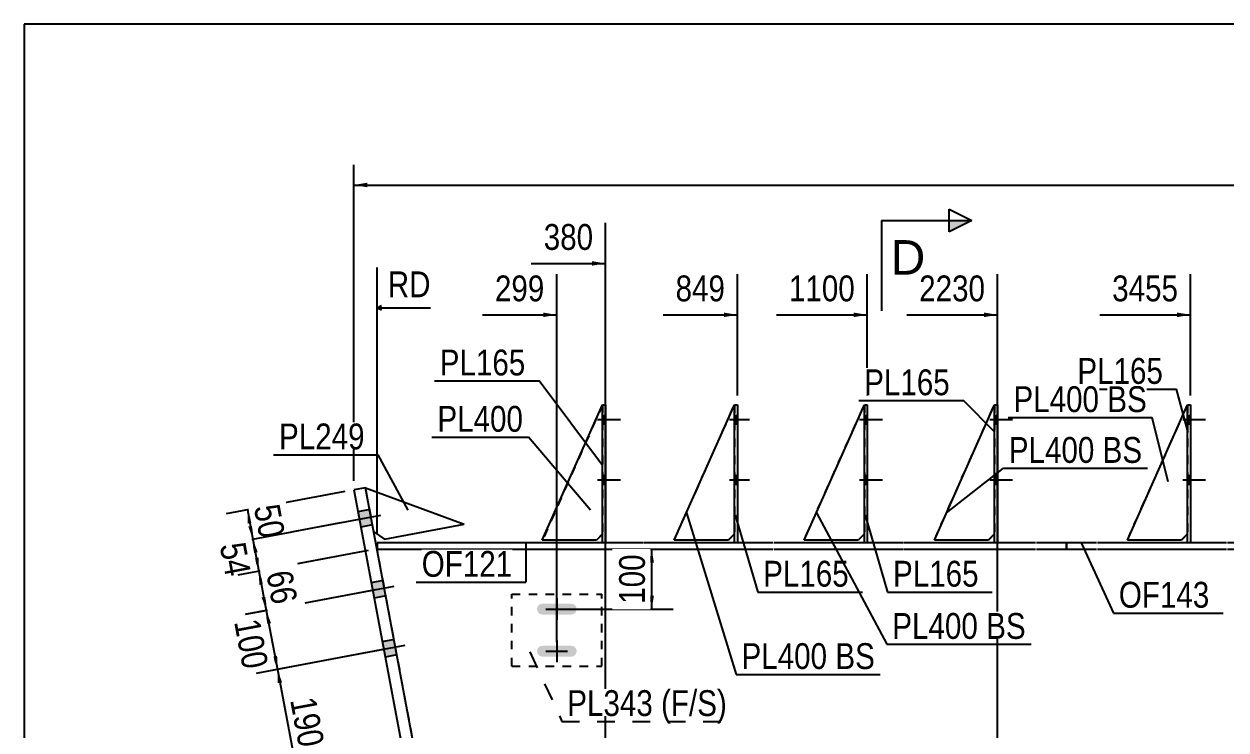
# Model space of a CAD drawing. Header units: millimetres. Extents: x -42 to 361, y -196 to 82.
# Drawn here: x -39.1 to 94.1, y 3.3 to 81.5 of the extents above; entities that cross this region are included whole.
import ezdxf

# ---------------------------------------------------------------- set-up
doc = ezdxf.new("R2010")
doc.units = ezdxf.units.MM
doc.linetypes.add('DXK_LINE_DOT1', pattern=[1.8814, 0.9407, -0.9407])
doc.linetypes.add('DXK_LINE_DOT2', pattern=[3.9198, 1.9599, -1.9599])
doc.styles.add('Arial', font='ARIAL.TTF', dxfattribs={"height": 0.2})
doc.styles.add('Arial Narrow', font='ARIALN.TTF', dxfattribs={"height": 0.2})

# ---------------------------------------------------------------- blocks, each defined once
blk = doc.blocks.new('Unknown-627019805-1200')
at = {"color": 5, "linetype": 'Continuous'}
for p, q in [((360.86, 81.52), (-39.14, 81.52)), ((-39.14, 81.52), (-39.14, -195.48))]:
    blk.add_line(p, q, dxfattribs=at)
blk = doc.blocks.new('Part-627019805-1224 - 1220')
at = {"color": 7, "linetype": 'DXK_LINE_DOT1'}
for p, q in [((32.96, 24.33), (39.63, 39.33)), ((39.63, 39.33), (39.63, 25)), ((38.96, 24.33), (32.96, 24.33)), ((39.63, 25), (38.96, 24.33))]:
    blk.add_line(p, q, dxfattribs=at)
blk = doc.blocks.new('Part-627019805-1225 - 1220')
at = {"color": 7, "linetype": 'DXK_LINE_DOT1'}
for p, q in [((61.79, 24.33), (68.46, 39.33)), ((68.46, 39.33), (68.46, 25)), ((67.79, 24.33), (61.79, 24.33)), ((68.46, 25), (67.79, 24.33))]:
    blk.add_line(p, q, dxfattribs=at)
blk = doc.blocks.new('Part-627019805-1228 - 1220')
at = {"color": 7, "linetype": 'DXK_LINE_DOT1'}
for p, q in [((25, 39.33), (18.34, 24.33)), ((25, 39.33), (25, 25)), ((24.32, 24.33), (18.34, 24.33)), ((25, 25), (24.99, 24.98))]:
    blk.add_line(p, q, dxfattribs=at)
at = {"color": 2, "linetype": 'Continuous'}
for p, q in [((24.34, 24.33), (24.32, 24.33)), ((24.99, 24.98), (24.34, 24.33))]:
    blk.add_line(p, q, dxfattribs=at)
blk = doc.blocks.new('Part-627019805-1231 - 1220')
at = {"color": 2, "linetype": 'Continuous'}
for p, q in [((47.36, 24.33), (54.03, 39.33)), ((53.36, 24.33), (47.36, 24.33)), ((54.03, 25), (53.36, 24.33))]:
    blk.add_line(p, q, dxfattribs=at)
at = {"color": 7, "linetype": 'DXK_LINE_DOT1'}
blk.add_line((54.03, 39.33), (54.03, 25), dxfattribs=at)
blk = doc.blocks.new('Part-627019805-1232 - 1220')
at = {"color": 2, "linetype": 'Continuous'}
for p, q in [((83.2, 24.33), (89.87, 39.33)), ((89.2, 24.33), (83.2, 24.33)), ((89.87, 25), (89.2, 24.33))]:
    blk.add_line(p, q, dxfattribs=at)
at = {"color": 7, "linetype": 'DXK_LINE_DOT1'}
blk.add_line((89.87, 39.33), (89.87, 25), dxfattribs=at)
blk = doc.blocks.new('Part-627019805-1240 - 1220')
at = {"color": 2, "linetype": 'Continuous'}
for p, q in [((32.96, 24.33), (39.63, 39.33)), ((38.96, 24.33), (32.96, 24.33)), ((39.63, 25), (38.96, 24.33))]:
    blk.add_line(p, q, dxfattribs=at)
blk = doc.blocks.new('Part-627019805-1243 - 1220')
at = {"color": 2, "linetype": 'Continuous'}
for p, q in [((61.79, 24.33), (68.46, 39.33)), ((67.79, 24.33), (61.79, 24.33)), ((68.46, 25), (67.79, 24.33))]:
    blk.add_line(p, q, dxfattribs=at)
blk = doc.blocks.new('Part-627019805-1244 - 1220')
at = {"color": 2, "linetype": 'Continuous'}
for p, q in [((68.46, 24), (68.46, 39.33)), ((68.46, 39.33), (68.79, 39.33)), ((68.79, 39.33), (68.79, 24))]:
    blk.add_line(p, q, dxfattribs=at)
at = {"color": 7, "linetype": 'DXK_LINE_DOT1'}
blk.add_line((68.79, 24), (68.46, 24), dxfattribs=at)
blk = doc.blocks.new('Part-627019805-1245 - 1220')
at = {"color": 2, "linetype": 'Continuous'}
for p, q in [((39.63, 24), (39.63, 39.33)), ((39.63, 39.33), (39.96, 39.33)), ((39.96, 39.33), (39.96, 24))]:
    blk.add_line(p, q, dxfattribs=at)
at = {"color": 7, "linetype": 'DXK_LINE_DOT1'}
blk.add_line((39.96, 24), (39.63, 24), dxfattribs=at)
blk = doc.blocks.new('Part-627019805-1254 - 1220')
at = {"color": 2, "linetype": 'Continuous'}
for p, q in [((18.32, 24.33), (24.99, 39.33)), ((24.32, 24.33), (18.32, 24.33)), ((24.99, 25), (24.32, 24.33))]:
    blk.add_line(p, q, dxfattribs=at)
at = {"color": 7, "linetype": 'DXK_LINE_DOT1'}
blk.add_line((24.99, 39.33), (24.99, 25), dxfattribs=at)
blk = doc.blocks.new('Part-627019805-1255 - 1220')
at = {"color": 2, "linetype": 'Continuous'}
for p, q in [((0, 24), (0, 23.33)), ((29.53, 24), (0, 24)), ((43.93, 24), (29.63, 24)), ((58.36, 24), (44.03, 24)), ((73, 24), (58.46, 24)), ((76.43, 24), (73.1, 24)), ((76.43, 23.33), (76.43, 24)), ((0, 23.33), (29.53, 23.33)), ((29.63, 23.33), (43.93, 23.33)), ((44.03, 23.33), (58.36, 23.33)), ((58.46, 23.33), (73, 23.33)), ((73.1, 23.33), (76.43, 23.33))]:
    blk.add_line(p, q, dxfattribs=at)
blk = doc.blocks.new('Part-627019805-1257 - 1220')
at = {"color": 2, "linetype": 'Continuous'}
for p, q in [((76.43, 24), (76.43, 23.33)), ((79.77, 24), (76.43, 24)), ((94.2, 24), (79.87, 24)), ((108.6, 24), (94.3, 24)), ((135.08, 24), (108.7, 24)), ((157.85, 24), (135.18, 24)), ((174.62, 24), (157.95, 24)), ((178.05, 24), (174.72, 24)), ((178.05, 23.33), (178.05, 24)), ((76.43, 23.33), (79.77, 23.33)), ((79.87, 23.33), (94.2, 23.33)), ((94.3, 23.33), (108.6, 23.33)), ((108.7, 23.33), (135.08, 23.33)), ((135.18, 23.33), (157.85, 23.33)), ((157.95, 23.33), (174.62, 23.33)), ((174.72, 23.33), (178.05, 23.33))]:
    blk.add_line(p, q, dxfattribs=at)
blk = doc.blocks.new('Part-627019805-1272 - 1220')
at = {"color": 7, "linetype": 'DXK_LINE_DOT1'}
for p, q in [((14.93, 10.33), (14.93, 18.33)), ((14.93, 18.33), (24.93, 18.33)), ((24.93, 10.33), (24.93, 18.33)), ((14.93, 10.33), (24.93, 10.33))]:
    blk.add_line(p, q, dxfattribs=at)
blk = doc.blocks.new('Part-627019805-1273 - 1220')
at = {"color": 2, "linetype": 'Continuous'}
for p, q in [((24.99, 24), (24.99, 39.33)), ((24.99, 39.33), (25.32, 39.33)), ((25.32, 39.33), (25.32, 24))]:
    blk.add_line(p, q, dxfattribs=at)
at = {"color": 7, "linetype": 'DXK_LINE_DOT1'}
blk.add_line((25.32, 24), (24.99, 24), dxfattribs=at)
blk = doc.blocks.new('Part-627019805-1274 - 1220')
at = {"color": 2, "linetype": 'Continuous'}
for p, q in [((54.03, 24), (54.03, 39.33)), ((54.03, 39.33), (54.36, 39.33)), ((54.36, 39.33), (54.36, 24))]:
    blk.add_line(p, q, dxfattribs=at)
at = {"color": 7, "linetype": 'DXK_LINE_DOT1'}
blk.add_line((54.36, 24), (54.03, 24), dxfattribs=at)
blk = doc.blocks.new('Part-627019805-1275 - 1220')
at = {"color": 2, "linetype": 'Continuous'}
for p, q in [((89.87, 24), (89.87, 39.33)), ((89.87, 39.33), (90.2, 39.33)), ((90.2, 39.33), (90.2, 24))]:
    blk.add_line(p, q, dxfattribs=at)
at = {"color": 7, "linetype": 'DXK_LINE_DOT1'}
blk.add_line((90.2, 24), (89.87, 24), dxfattribs=at)
blk = doc.blocks.new('Part-627019805-1285 - 1220')
at = {"color": 2, "linetype": 'Continuous'}
for p, q in [((-1.28, 30.13), (9.66, 26.08)), ((0.81, 24.42), (9.66, 26.08)), ((-0.35, 25.22), (0.81, 24.42))]:
    blk.add_line(p, q, dxfattribs=at)
at = {"color": 7, "linetype": 'DXK_LINE_DOT1'}
blk.add_line((-0.35, 25.22), (-1.28, 30.13), dxfattribs=at)
blk = doc.blocks.new('Part-627019805-1284 - 1220')
at = {"color": 2, "linetype": 'Continuous'}
for p, q in [((-1.28, 30.13), (-2.59, 29.89)), ((-2.59, 29.89), (8.73, -30.39)), ((10.04, -30.15), (-1.28, 30.13)), ((8.73, -30.39), (10.04, -30.15))]:
    blk.add_line(p, q, dxfattribs=at)
blk = doc.blocks.new('Part-627019805-1290 - 1220')
at = {"color": 7, "linetype": 'DXK_LINE_DOT1'}
for p, q in [((83.2, 24.33), (89.87, 39.33)), ((89.2, 24.33), (83.2, 24.33)), ((89.87, 25), (89.2, 24.33))]:
    blk.add_line(p, q, dxfattribs=at)
blk = doc.blocks.new('Part-627019805-1291 - 1220')
at = {"color": 7, "linetype": 'DXK_LINE_DOT1'}
for p, q in [((47.36, 24.33), (54.03, 39.33)), ((53.36, 24.33), (47.36, 24.33)), ((54.03, 25), (53.36, 24.33))]:
    blk.add_line(p, q, dxfattribs=at)
blk = doc.blocks.new('Part-627019805-1292 - 1220')
at = {"color": 7, "linetype": 'DXK_LINE_DOT1'}
for p, q in [((8.76, -23.33), (0, 23.33)), ((0, 23.33), (29.53, 23.33)), ((29.63, 23.33), (43.93, 23.33)), ((44.03, 23.33), (58.36, 23.33)), ((58.46, 23.33), (73, 23.33)), ((73.1, 23.33), (79.77, 23.33)), ((79.87, 23.33), (94.2, 23.33))]:
    blk.add_line(p, q, dxfattribs=at)
blk = doc.blocks.new('Bolt-627019805-1293 - 1220')
at = {"linetype": 'Continuous'}
for points in [[(22.09, 16.44), (22.13, 16.67), (22.09, 16.9), (21.96, 17.09), (21.76, 17.22), (21.53, 17.27), (18.33, 17.27), (18.1, 17.22), (17.91, 17.09), (17.78, 16.9), (17.73, 16.67), (17.78, 16.44), (17.91, 16.24), (18.1, 16.11), (18.33, 16.07), (21.53, 16.07), (21.76, 16.11), (21.96, 16.24)], [(22.09, 11.77), (22.13, 12), (22.09, 12.23), (21.96, 12.43), (21.76, 12.56), (21.53, 12.6), (18.33, 12.6), (18.1, 12.56), (17.91, 12.43), (17.78, 12.23), (17.73, 12), (17.78, 11.77), (17.91, 11.58), (18.1, 11.45), (18.33, 11.4), (21.53, 11.4), (21.76, 11.45), (21.96, 11.58)]]:
    blk.add_hatch(color=3, dxfattribs=at).paths.add_polyline_path(points)
at = {"color": 3, "linetype": 'Continuous'}
for p, q in [((19.93, 17.87), (19.93, 15.47)), ((18.73, 16.67), (21.13, 16.67)), ((18.73, 12), (21.13, 12)), ((19.93, 13.2), (19.93, 10.8))]:
    blk.add_line(p, q, dxfattribs=at)
blk = doc.blocks.new('Bolt-627019805-1299 - 1220')
at = {"linetype": 'Continuous'}
for points in [[(25.32, 37.2), (25.32, 38.13), (24.99, 38.13), (24.99, 37.2)], [(25.32, 37.2), (25.32, 38.13), (24.99, 38.13), (24.99, 37.2)], [(25.32, 37.2), (25.32, 38.13), (24.99, 38.13), (24.99, 37.2)], [(25.32, 30.53), (25.32, 31.47), (24.99, 31.47), (24.99, 30.53)], [(25.32, 30.53), (25.32, 31.47), (24.99, 31.47), (24.99, 30.53)], [(25.32, 30.53), (25.32, 31.47), (24.99, 31.47), (24.99, 30.53)]]:
    blk.add_hatch(color=3, dxfattribs=at).paths.add_polyline_path(points)
at = {"color": 3, "linetype": 'Continuous'}
for p, q in [((24.45, 37.67), (26.99, 37.67)), ((24.45, 37.67), (26.99, 37.67)), ((24.45, 37.67), (26.99, 37.67)), ((24.99, 38.13), (25.32, 38.13)), ((24.99, 38.13), (25.32, 38.13)), ((24.99, 38.13), (25.32, 38.13)), ((24.99, 37.2), (25.32, 37.2)), ((24.99, 37.2), (25.32, 37.2)), ((24.99, 37.2), (25.32, 37.2)), ((24.45, 31), (26.99, 31)), ((24.45, 31), (26.99, 31)), ((24.45, 31), (26.99, 31)), ((24.99, 31.47), (25.32, 31.47)), ((24.99, 31.47), (25.32, 31.47)), ((24.99, 31.47), (25.32, 31.47)), ((24.99, 30.53), (25.32, 30.53)), ((24.99, 30.53), (25.32, 30.53)), ((24.99, 30.53), (25.32, 30.53))]:
    blk.add_line(p, q, dxfattribs=at)
blk = doc.blocks.new('Bolt-627019805-1300 - 1220')
at = {"linetype": 'Continuous'}
for points in [[(54.36, 37.2), (54.36, 38.13), (54.03, 38.13), (54.03, 37.2)], [(54.36, 37.2), (54.36, 38.13), (54.03, 38.13), (54.03, 37.2)], [(54.36, 37.2), (54.36, 38.13), (54.03, 38.13), (54.03, 37.2)], [(54.36, 30.53), (54.36, 31.47), (54.03, 31.47), (54.03, 30.53)], [(54.36, 30.53), (54.36, 31.47), (54.03, 31.47), (54.03, 30.53)], [(54.36, 30.53), (54.36, 31.47), (54.03, 31.47), (54.03, 30.53)]]:
    blk.add_hatch(color=3, dxfattribs=at).paths.add_polyline_path(points)
at = {"color": 3, "linetype": 'Continuous'}
for p, q in [((53.49, 37.67), (56.03, 37.67)), ((53.49, 37.67), (56.03, 37.67)), ((53.49, 37.67), (56.03, 37.67)), ((54.03, 38.13), (54.36, 38.13)), ((54.03, 38.13), (54.36, 38.13)), ((54.03, 38.13), (54.36, 38.13)), ((54.03, 37.2), (54.36, 37.2)), ((54.03, 37.2), (54.36, 37.2)), ((54.03, 37.2), (54.36, 37.2)), ((53.49, 31), (56.03, 31)), ((53.49, 31), (56.03, 31)), ((53.49, 31), (56.03, 31)), ((54.03, 31.47), (54.36, 31.47)), ((54.03, 31.47), (54.36, 31.47)), ((54.03, 31.47), (54.36, 31.47)), ((54.03, 30.53), (54.36, 30.53)), ((54.03, 30.53), (54.36, 30.53)), ((54.03, 30.53), (54.36, 30.53))]:
    blk.add_line(p, q, dxfattribs=at)
blk = doc.blocks.new('Bolt-627019805-1301 - 1220')
at = {"linetype": 'Continuous'}
for points in [[(90.2, 37.2), (90.2, 38.13), (89.87, 38.13), (89.87, 37.2)], [(90.2, 37.2), (90.2, 38.13), (89.87, 38.13), (89.87, 37.2)], [(90.2, 37.2), (90.2, 38.13), (89.87, 38.13), (89.87, 37.2)], [(90.2, 30.53), (90.2, 31.47), (89.87, 31.47), (89.87, 30.53)], [(90.2, 30.53), (90.2, 31.47), (89.87, 31.47), (89.87, 30.53)], [(90.2, 30.53), (90.2, 31.47), (89.87, 31.47), (89.87, 30.53)]]:
    blk.add_hatch(color=3, dxfattribs=at).paths.add_polyline_path(points)
at = {"color": 3, "linetype": 'Continuous'}
for p, q in [((89.33, 37.67), (91.87, 37.67)), ((89.33, 37.67), (91.87, 37.67)), ((89.33, 37.67), (91.87, 37.67)), ((89.87, 38.13), (90.2, 38.13)), ((89.87, 38.13), (90.2, 38.13)), ((89.87, 38.13), (90.2, 38.13)), ((89.87, 37.2), (90.2, 37.2)), ((89.87, 37.2), (90.2, 37.2)), ((89.87, 37.2), (90.2, 37.2)), ((89.33, 31), (91.87, 31)), ((89.33, 31), (91.87, 31)), ((89.33, 31), (91.87, 31)), ((89.87, 31.47), (90.2, 31.47)), ((89.87, 31.47), (90.2, 31.47)), ((89.87, 31.47), (90.2, 31.47)), ((89.87, 30.53), (90.2, 30.53)), ((89.87, 30.53), (90.2, 30.53)), ((89.87, 30.53), (90.2, 30.53))]:
    blk.add_line(p, q, dxfattribs=at)
blk = doc.blocks.new('Bolt-627019805-1309 - 1220')
at = {"linetype": 'Continuous'}
for points in [[(-2.13, 27.46), (-1.81, 25.76), (-0.5, 26), (-0.82, 27.71)], [(-2.13, 27.46), (-1.81, 25.76), (-0.5, 26), (-0.82, 27.71)], [(-0.66, 19.6), (-0.34, 17.9), (0.98, 18.14), (0.66, 19.84)], [(-0.66, 19.6), (-0.34, 17.9), (0.98, 18.14), (0.66, 19.84)], [(0.58, 13.05), (0.9, 11.34), (2.21, 11.59), (1.89, 13.29)], [(0.58, 13.05), (0.9, 11.34), (2.21, 11.59), (1.89, 13.29)], [(2.91, 0.6), (3.23, -1.11), (4.54, -0.86), (4.22, 0.84)], [(2.91, 0.6), (3.23, -1.11), (4.54, -0.86), (4.22, 0.84)], [(5.25, -11.85), (5.57, -13.56), (6.88, -13.31), (6.56, -11.61)], [(5.25, -11.85), (5.57, -13.56), (6.88, -13.31), (6.56, -11.61)], [(6.48, -18.4), (6.8, -20.11), (8.11, -19.86), (7.79, -18.16)], [(6.48, -18.4), (6.8, -20.11), (8.11, -19.86), (7.79, -18.16)], [(7.96, -26.27), (8.28, -27.97), (9.59, -27.72), (9.27, -26.02)], [(7.96, -26.27), (8.28, -27.97), (9.59, -27.72), (9.27, -26.02)]]:
    blk.add_hatch(color=3, dxfattribs=at).paths.add_polyline_path(points)
at = {"color": 3, "linetype": 'Continuous'}
for p, q in [((0.38, 27.05), (-6.56, 25.75)), ((0.38, 27.05), (-6.56, 25.75)), ((-0.82, 27.71), (-2.13, 27.46)), ((-0.82, 27.71), (-2.13, 27.46)), ((-0.5, 26), (-1.81, 25.76)), ((-0.5, 26), (-1.81, 25.76)), ((1.86, 19.19), (-5.08, 17.89)), ((1.86, 19.19), (-5.08, 17.89)), ((0.66, 19.84), (-0.66, 19.6)), ((0.66, 19.84), (-0.66, 19.6)), ((0.98, 18.14), (-0.34, 17.9)), ((0.98, 18.14), (-0.34, 17.9)), ((3.09, 12.64), (-3.85, 11.33)), ((3.09, 12.64), (-3.85, 11.33)), ((1.89, 13.29), (0.58, 13.05)), ((1.89, 13.29), (0.58, 13.05)), ((2.21, 11.59), (0.9, 11.34)), ((2.21, 11.59), (0.9, 11.34)), ((5.43, 0.19), (-1.51, -1.12)), ((5.43, 0.19), (-1.51, -1.12)), ((4.22, 0.84), (2.91, 0.6)), ((4.22, 0.84), (2.91, 0.6)), ((4.54, -0.86), (3.23, -1.11)), ((4.54, -0.86), (3.23, -1.11)), ((6.56, -11.61), (5.25, -11.85)), ((6.56, -11.61), (5.25, -11.85)), ((7.76, -12.26), (0.82, -13.56)), ((7.76, -12.26), (0.82, -13.56)), ((6.88, -13.31), (5.57, -13.56)), ((6.88, -13.31), (5.57, -13.56)), ((7.79, -18.16), (6.48, -18.4)), ((7.79, -18.16), (6.48, -18.4)), ((8.99, -18.81), (2.06, -20.12)), ((8.99, -18.81), (2.06, -20.12)), ((8.11, -19.86), (6.8, -20.11)), ((8.11, -19.86), (6.8, -20.11)), ((9.27, -26.02), (7.96, -26.27)), ((9.27, -26.02), (7.96, -26.27)), ((10.47, -26.68), (3.53, -27.98)), ((10.47, -26.68), (3.53, -27.98)), ((9.59, -27.72), (8.28, -27.97)), ((9.59, -27.72), (8.28, -27.97))]:
    blk.add_line(p, q, dxfattribs=at)
blk = doc.blocks.new('Bolt-627019805-1316 - 1220')
at = {"linetype": 'Continuous'}
for points in [[(39.96, 37.2), (39.96, 38.13), (39.63, 38.13), (39.63, 37.2)], [(39.96, 37.2), (39.96, 38.13), (39.63, 38.13), (39.63, 37.2)], [(39.96, 37.2), (39.96, 38.13), (39.63, 38.13), (39.63, 37.2)], [(39.96, 30.53), (39.96, 31.47), (39.63, 31.47), (39.63, 30.53)], [(39.96, 30.53), (39.96, 31.47), (39.63, 31.47), (39.63, 30.53)], [(39.96, 30.53), (39.96, 31.47), (39.63, 31.47), (39.63, 30.53)]]:
    blk.add_hatch(color=3, dxfattribs=at).paths.add_polyline_path(points)
at = {"color": 3, "linetype": 'Continuous'}
for p, q in [((39.09, 37.67), (41.29, 37.67)), ((39.09, 37.67), (41.29, 37.67)), ((39.09, 37.67), (41.29, 37.67)), ((39.63, 38.13), (39.96, 38.13)), ((39.63, 38.13), (39.96, 38.13)), ((39.63, 38.13), (39.96, 38.13)), ((39.63, 37.2), (39.96, 37.2)), ((39.63, 37.2), (39.96, 37.2)), ((39.63, 37.2), (39.96, 37.2)), ((39.09, 31), (41.29, 31)), ((39.09, 31), (41.29, 31)), ((39.09, 31), (41.29, 31)), ((39.63, 31.47), (39.96, 31.47)), ((39.63, 31.47), (39.96, 31.47)), ((39.63, 31.47), (39.96, 31.47)), ((39.63, 30.53), (39.96, 30.53)), ((39.63, 30.53), (39.96, 30.53)), ((39.63, 30.53), (39.96, 30.53))]:
    blk.add_line(p, q, dxfattribs=at)
blk = doc.blocks.new('Bolt-627019805-1317 - 1220')
at = {"linetype": 'Continuous'}
for points in [[(68.79, 37.2), (68.79, 38.13), (68.46, 38.13), (68.46, 37.2)], [(68.79, 37.2), (68.79, 38.13), (68.46, 38.13), (68.46, 37.2)], [(68.79, 37.2), (68.79, 38.13), (68.46, 38.13), (68.46, 37.2)], [(68.79, 30.53), (68.79, 31.47), (68.46, 31.47), (68.46, 30.53)], [(68.79, 30.53), (68.79, 31.47), (68.46, 31.47), (68.46, 30.53)], [(68.79, 30.53), (68.79, 31.47), (68.46, 31.47), (68.46, 30.53)]]:
    blk.add_hatch(color=3, dxfattribs=at).paths.add_polyline_path(points)
at = {"color": 3, "linetype": 'Continuous'}
for p, q in [((67.93, 37.67), (70.46, 37.67)), ((67.93, 37.67), (70.46, 37.67)), ((67.93, 37.67), (70.46, 37.67)), ((68.46, 38.13), (68.79, 38.13)), ((68.46, 38.13), (68.79, 38.13)), ((68.46, 38.13), (68.79, 38.13)), ((68.46, 37.2), (68.79, 37.2)), ((68.46, 37.2), (68.79, 37.2)), ((68.46, 37.2), (68.79, 37.2)), ((67.93, 31), (70.46, 31)), ((67.93, 31), (70.46, 31)), ((67.93, 31), (70.46, 31)), ((68.46, 31.47), (68.79, 31.47)), ((68.46, 31.47), (68.79, 31.47)), ((68.46, 31.47), (68.79, 31.47)), ((68.46, 30.53), (68.79, 30.53)), ((68.46, 30.53), (68.79, 30.53)), ((68.46, 30.53), (68.79, 30.53))]:
    blk.add_line(p, q, dxfattribs=at)
blk = doc.blocks.new('StraightDimension-627019805-1867 - 1220')
at = {"linetype": 'Continuous'}
for points in [[(-12.25, 15.01), (-12.28, 16.53), (-11.76, 15.1)], [(-11.08, 11.5), (-11.05, 9.98), (-11.57, 11.41)]]:
    blk.add_hatch(color=7, dxfattribs=at).paths.add_polyline_path(points)
at = {"color": 7, "linetype": 'Continuous'}
for p, q in [((-0.17, 18.8), (-14.49, 16.11)), ((-12.28, 16.53), (-11.05, 9.98)), ((1.06, 12.26), (-13.26, 9.57))]:
    blk.add_line(p, q, dxfattribs=at)
at = {"color": 0}
blk.add_wipeout([(-15.32, 9.17), (-11.2, 9.94), (-12.43, 16.51), (-16.56, 15.74)], dxfattribs=at)
at = {"color": 3, "style": 'Arial Narrow'}
blk.add_text('100', height=2.863, rotation=-79.3661, dxfattribs=at).set_placement((-15.86, 15.26))
blk = doc.blocks.new('StraightDimension-627019805-7920 - 1220')
at = {"linetype": 'Continuous'}
blk.add_hatch(color=7, dxfattribs=at).paths.add_polyline_path([(67.3, 49.54), (68.8, 49.29), (67.3, 49.04)])
at = {"color": 7, "linetype": 'Continuous'}
for p, q in [((68.8, -14.33), (68.8, 53.79)), ((58.74, 49.29), (68.8, 49.29))]:
    blk.add_line(p, q, dxfattribs=at)
at = {"color": 0}
blk.add_wipeout([(68.02, 50.19), (68.02, 54.39), (59.51, 54.39), (59.51, 50.19)], dxfattribs=at)
at = {"color": 3, "style": 'Arial Narrow'}
blk.add_text('2230', height=2.863, dxfattribs=at).set_placement((60.11, 50.79))
blk = doc.blocks.new('StraightDimension-627019805-7922 - 1220')
at = {"linetype": 'Continuous'}
blk.add_hatch(color=7, dxfattribs=at).paths.add_polyline_path([(38.46, 49.54), (39.96, 49.29), (38.46, 49.04)])
at = {"color": 7, "linetype": 'Continuous'}
for p, q in [((39.96, 40.33), (39.96, 53.79)), ((31.72, 49.29), (39.96, 49.29))]:
    blk.add_line(p, q, dxfattribs=at)
at = {"color": 0}
blk.add_wipeout([(39.18, 50.19), (39.18, 54.39), (32.5, 54.39), (32.5, 50.19)], dxfattribs=at)
at = {"color": 3, "style": 'Arial Narrow'}
blk.add_text('849', height=2.863, dxfattribs=at).set_placement((33.1, 50.79))
blk = doc.blocks.new('StraightDimension-627019805-1375 - 1220')
at = {"linetype": 'Continuous'}
blk.add_hatch(color=7, dxfattribs=at).paths.add_polyline_path([(-1.09, 63.43), (-2.59, 63.68), (-1.09, 63.93)])
at = {"color": 7, "linetype": 'Continuous'}
for p, q in [((-2.59, 30.89), (-2.59, 65.93)), ((-2.59, 63.68), (332.26, 63.68))]:
    blk.add_line(p, q, dxfattribs=at)
blk = doc.blocks.new('StraightDimension-627019805-1627 - 1220')
at = {"linetype": 'Continuous'}
for points in [[(30.2, 21.83), (30.45, 23.33), (30.7, 21.83)], [(30.7, 18.17), (30.45, 16.67), (30.2, 18.17)]]:
    blk.add_hatch(color=7, dxfattribs=at).paths.add_polyline_path(points)
at = {"color": 7, "linetype": 'Continuous'}
for p, q in [((20.93, 23.33), (32.85, 23.33)), ((30.45, 16.67), (30.45, 23.33)), ((20.93, 16.67), (32.85, 16.67))]:
    blk.add_line(p, q, dxfattribs=at)
at = {"color": 0}
blk.add_wipeout([(30.3, 23.34), (26.1, 23.34), (26.1, 16.66), (30.3, 16.66)], dxfattribs=at)
at = {"color": 3, "style": 'Arial Narrow'}
blk.add_text('100', height=2.863, rotation=90.0002, dxfattribs=at).set_placement((29.7, 17.26))
blk = doc.blocks.new('StraightDimension-627019805-1765 - 1220')
at = {"linetype": 'Continuous'}
for points in [[(-14.34, 26.15), (-14.37, 27.67), (-13.85, 26.24)], [(-13.79, 25.92), (-13.76, 24.4), (-14.28, 25.82)]]:
    blk.add_hatch(color=7, dxfattribs=at).paths.add_polyline_path(points)
at = {"color": 7, "linetype": 'Continuous'}
for p, q in [((-3.57, 29.7), (-16.73, 27.23)), ((-14.37, 27.67), (-13.76, 24.4)), ((-4.07, 26.22), (-16.12, 23.95))]:
    blk.add_line(p, q, dxfattribs=at)
at = {"color": 0}
blk.add_wipeout([(-13.47, 23.68), (-9.34, 24.45), (-10.24, 29.22), (-14.37, 28.45)], dxfattribs=at)
at = {"color": 3, "style": 'Arial Narrow'}
blk.add_text('50', height=2.863, rotation=-79.3661, dxfattribs=at).set_placement((-13.67, 27.97))
blk = doc.blocks.new('StraightDimension-627019805-1775 - 1220')
at = {"linetype": 'Continuous'}
for points in [[(-13.73, 22.88), (-13.76, 24.4), (-13.23, 22.97)], [(-13.13, 22.39), (-13.1, 20.87), (-13.62, 22.3)]]:
    blk.add_hatch(color=7, dxfattribs=at).paths.add_polyline_path(points)
at = {"color": 7, "linetype": 'Continuous'}
for p, q in [((-4.07, 26.22), (-15.97, 23.98)), ((-13.76, 24.4), (-13.1, 20.87)), ((-0.98, 23.15), (-15.31, 20.46))]:
    blk.add_line(p, q, dxfattribs=at)
at = {"color": 0}
blk.add_wipeout([(-17.25, 19.45), (-13.13, 20.22), (-14.02, 24.99), (-18.15, 24.22)], dxfattribs=at)
at = {"color": 3, "style": 'Arial Narrow'}
blk.add_text('54', height=2.863, rotation=-79.3661, dxfattribs=at).set_placement((-17.45, 23.74))
blk = doc.blocks.new('StraightDimension-627019805-1850 - 1220')
at = {"linetype": 'Continuous'}
for points in [[(-11.02, 8.46), (-11.05, 9.98), (-10.53, 8.55)], [(-8.74, -0.94), (-8.71, -2.46), (-9.24, -1.03)]]:
    blk.add_hatch(color=7, dxfattribs=at).paths.add_polyline_path(points)
at = {"color": 7, "linetype": 'Continuous'}
for p, q in [((1.06, 12.26), (-13.41, 9.54)), ((-11.05, 9.98), (-8.71, -2.46)), ((3.4, -0.18), (-11.07, -2.9))]:
    blk.add_line(p, q, dxfattribs=at)
at = {"color": 0}
blk.add_wipeout([(-9.12, 0.5), (-4.99, 1.28), (-6.22, 7.85), (-10.35, 7.07)], dxfattribs=at)
at = {"color": 3, "style": 'Arial Narrow'}
blk.add_text('190', height=2.863, rotation=-79.3661, dxfattribs=at).set_placement((-9.65, 6.59))
blk = doc.blocks.new('StraightDimension-627019805-1877 - 1220')
at = {"linetype": 'Continuous'}
for points in [[(-13.06, 19.35), (-13.1, 20.87), (-12.57, 19.45)], [(-12.31, 18.05), (-12.28, 16.53), (-12.8, 17.96)]]:
    blk.add_hatch(color=7, dxfattribs=at).paths.add_polyline_path(points)
at = {"color": 7, "linetype": 'Continuous'}
for p, q in [((-0.98, 23.15), (-15.45, 20.43)), ((-13.1, 20.87), (-12.28, 16.53)), ((-0.17, 18.8), (-14.64, 16.08))]:
    blk.add_line(p, q, dxfattribs=at)
at = {"color": 0}
blk.add_wipeout([(-12.09, 16.34), (-7.96, 17.12), (-8.86, 21.89), (-12.99, 21.11)], dxfattribs=at)
at = {"color": 3, "style": 'Arial Narrow'}
blk.add_text('66', height=2.863, rotation=-79.3661, dxfattribs=at).set_placement((-12.29, 20.64))
blk = doc.blocks.new('StraightDimension-627019805-7919 - 1220')
at = {"linetype": 'Continuous'}
blk.add_hatch(color=7, dxfattribs=at).paths.add_polyline_path([(88.7, 49.54), (90.2, 49.29), (88.7, 49.04)])
at = {"color": 7, "linetype": 'Continuous'}
for p, q in [((90.2, 40.33), (90.2, 53.79)), ((80.14, 49.29), (90.2, 49.29))]:
    blk.add_line(p, q, dxfattribs=at)
at = {"color": 0}
blk.add_wipeout([(89.42, 50.19), (89.42, 54.39), (80.91, 54.39), (80.91, 50.19)], dxfattribs=at)
at = {"color": 3, "style": 'Arial Narrow'}
blk.add_text('3455', height=2.863, dxfattribs=at).set_placement((81.51, 50.79))
blk = doc.blocks.new('StraightDimension-627019805-7921 - 1220')
at = {"linetype": 'Continuous'}
blk.add_hatch(color=7, dxfattribs=at).paths.add_polyline_path([(52.86, 49.54), (54.36, 49.29), (52.86, 49.04)])
at = {"color": 7, "linetype": 'Continuous'}
for p, q in [((54.36, 40.33), (54.36, 53.79)), ((44.3, 49.29), (54.36, 49.29))]:
    blk.add_line(p, q, dxfattribs=at)
at = {"color": 0}
blk.add_wipeout([(53.58, 50.19), (53.58, 54.39), (45.07, 54.39), (45.07, 50.19)], dxfattribs=at)
at = {"color": 3, "style": 'Arial Narrow'}
blk.add_text('1100', height=2.863, dxfattribs=at).set_placement((45.67, 50.79))
blk = doc.blocks.new('StraightDimension-627019805-7923 - 1220')
at = {"linetype": 'Continuous'}
blk.add_hatch(color=7, dxfattribs=at).paths.add_polyline_path([(23.84, 55.24), (25.34, 54.99), (23.84, 54.74)])
at = {"color": 7, "linetype": 'Continuous'}
for p, q in [((25.34, -14.33), (25.34, 59.49)), ((17.1, 54.99), (25.34, 54.99))]:
    blk.add_line(p, q, dxfattribs=at)
at = {"color": 0}
blk.add_wipeout([(24.56, 55.89), (24.56, 60.09), (17.88, 60.09), (17.88, 55.89)], dxfattribs=at)
at = {"color": 3, "style": 'Arial Narrow'}
blk.add_text('380', height=2.863, dxfattribs=at).set_placement((18.48, 56.49))
blk = doc.blocks.new('StraightDimension-627019805-7924 - 1220')
at = {"linetype": 'Continuous'}
blk.add_hatch(color=7, dxfattribs=at).paths.add_polyline_path([(18.43, 49.54), (19.93, 49.29), (18.43, 49.04)])
at = {"color": 7, "linetype": 'Continuous'}
for p, q in [((19.93, 13), (19.93, 53.79)), ((11.7, 49.29), (19.93, 49.29))]:
    blk.add_line(p, q, dxfattribs=at)
at = {"color": 0, "linetype": 'Continuous'}
blk.add_wipeout([(6.53, 50.64), (6.53, 54.84), (0.59, 54.84), (0.59, 50.64)], dxfattribs=at)
at = {"color": 7, "linetype": 'Continuous'}
for p, q in [((0, 25), (0, 54.54)), ((0.5, 50.29), (0, 50.04)), ((0.5, 49.79), (0, 50.04)), ((5.93, 50.04), (0, 50.04))]:
    blk.add_line(p, q, dxfattribs=at)
at = {"color": 3, "linetype": 'Continuous', "style": 'Arial Narrow'}
blk.add_text('RD', height=2.863, dxfattribs=at).set_placement((1.19, 51.24))
at = {"color": 0}
blk.add_wipeout([(19.16, 50.19), (19.16, 54.39), (12.47, 54.39), (12.47, 50.19)], dxfattribs=at)
at = {"color": 3, "style": 'Arial Narrow'}
blk.add_text('299', height=2.863, dxfattribs=at).set_placement((13.07, 50.79))
blk = doc.blocks.new('Mark-627019805-3008 - 1220')
at = {"color": 0}
blk.add_wipeout([(52.32, 19.16), (52.32, 22.16), (42.81, 22.16), (42.81, 19.16)], dxfattribs=at)
blk.add_wipeout([(52.32, 19.16), (52.32, 22.16), (42.81, 22.16), (42.81, 19.16)], dxfattribs=at)
at = {"color": 7, "linetype": 'Continuous'}
for p, q in [((39.71, 27.09), (42.21, 18.56)), ((42.21, 18.56), (53.82, 18.56))]:
    blk.add_line(p, q, dxfattribs=at)
at = {"color": 3, "style": 'Arial Narrow'}
blk.add_text('PL165', height=2.863, dxfattribs=at).set_placement((42.81, 19.16))
blk = doc.blocks.new('Mark-627019805-3035 - 1220')
at = {"color": 7, "linetype": 'Continuous'}
blk.add_line((89.95, 36.25), (88.65, 41.04), dxfattribs=at)
at = {"color": 0}
blk.add_wipeout([(87.15, 41.64), (87.15, 44.64), (77.65, 44.64), (77.65, 41.64)], dxfattribs=at)
blk.add_wipeout([(87.15, 41.64), (87.15, 44.64), (77.65, 44.64), (77.65, 41.64)], dxfattribs=at)
at = {"color": 7, "linetype": 'Continuous'}
blk.add_line((77.05, 41.04), (88.65, 41.04), dxfattribs=at)
at = {"color": 3, "style": 'Arial Narrow'}
blk.add_text('PL165', height=2.863, dxfattribs=at).set_placement((77.65, 41.64))
blk = doc.blocks.new('SectionMark-627019805-2072 - 1220')
at = {"linetype": 'Continuous'}
for points in [[(63.44, 58.5), (63.44, 59.75), (65.94, 59.75)], [(63.44, -37.55), (63.44, -36.3), (65.94, -37.55)]]:
    blk.add_hatch(color=30, dxfattribs=at).paths.add_polyline_path(points)
at = {"color": 30, "linetype": 'Continuous'}
for p, q in [((63.44, 58.5), (63.44, 61)), ((63.44, 61), (65.94, 59.75)), ((55.94, 59.75), (55.94, 49.75)), ((55.94, 59.75), (65.94, 59.75)), ((65.94, 59.75), (63.44, 58.5)), ((55.94, -37.55), (55.94, -27.55)), ((65.94, -37.55), (63.44, -36.3)), ((63.44, -36.3), (63.44, -38.8)), ((55.94, -37.55), (65.94, -37.55)), ((65.94, -37.55), (63.44, -38.8))]:
    blk.add_line(p, q, dxfattribs=at)
at = {"color": 0, "linetype": 'Continuous'}
for points in [[(60.79, 53.75), (60.79, 57.75), (56.94, 57.75), (56.94, 53.75)], [(60.79, -35.55), (60.79, -31.55), (56.94, -31.55), (56.94, -35.55)]]:
    blk.add_wipeout(points, dxfattribs=at)
at = {"color": 96, "linetype": 'Continuous', "style": 'Arial'}
for p in [(56.94, 53.75), (56.94, -35.55)]:
    blk.add_text('D', height=3.82, dxfattribs=at).set_placement(p)
blk = doc.blocks.new('Mark-627019805-3011 - 1220')
at = {"color": 0}
blk.add_wipeout([(92.3, 16.83), (92.3, 19.83), (82.25, 19.83), (82.25, 16.83)], dxfattribs=at)
blk.add_wipeout([(92.3, 16.83), (92.3, 19.83), (82.25, 19.83), (82.25, 16.83)], dxfattribs=at)
at = {"color": 7, "linetype": 'Continuous'}
for p, q in [((78.11, 23.96), (81.65, 16.23)), ((81.65, 16.23), (93.8, 16.23))]:
    blk.add_line(p, q, dxfattribs=at)
at = {"color": 3, "style": 'Arial Narrow'}
blk.add_text('OF143', height=2.863, dxfattribs=at).set_placement((82.25, 16.83))
blk = doc.blocks.new('MarkSet-627019805-5388 - 1220')
at = {"color": 0}
blk.add_wipeout([(16.2, 36.33), (16.2, 39.33), (6.69, 39.33), (6.69, 36.33)], dxfattribs=at)
blk.add_wipeout([(16.2, 36.33), (16.2, 39.33), (6.69, 39.33), (6.69, 36.33)], dxfattribs=at)
at = {"color": 7, "linetype": 'Continuous'}
for p in [(6.09, 35.73), (23.65, 27.62)]:
    blk.add_line(p, (16.8, 35.73), dxfattribs=at)
at = {"color": 3, "style": 'Arial Narrow'}
blk.add_text('PL400', height=2.863, dxfattribs=at).set_placement((6.69, 36.33))
blk = doc.blocks.new('Mark-627019805-3029 - 1220')
at = {"color": 7, "linetype": 'Continuous'}
blk.add_line((24.99, 32.6), (17.96, 41.97), dxfattribs=at)
at = {"color": 0}
blk.add_wipeout([(16.46, 42.57), (16.46, 45.57), (6.95, 45.57), (6.95, 42.57)], dxfattribs=at)
blk.add_wipeout([(16.46, 42.57), (16.46, 45.57), (6.95, 45.57), (6.95, 42.57)], dxfattribs=at)
at = {"color": 7, "linetype": 'Continuous'}
blk.add_line((6.35, 41.97), (17.96, 41.97), dxfattribs=at)
at = {"color": 3, "style": 'Arial Narrow'}
blk.add_text('PL165', height=2.863, dxfattribs=at).set_placement((6.95, 42.57))
blk = doc.blocks.new('Mark-627019805-3032 - 1220')
at = {"color": 0}
blk.add_wipeout([(66.72, 19.16), (66.72, 22.16), (57.21, 22.16), (57.21, 19.16)], dxfattribs=at)
blk.add_wipeout([(66.72, 19.16), (66.72, 22.16), (57.21, 22.16), (57.21, 19.16)], dxfattribs=at)
at = {"color": 7, "linetype": 'Continuous'}
for p, q in [((54.11, 27.09), (56.61, 18.56)), ((56.61, 18.56), (68.22, 18.56))]:
    blk.add_line(p, q, dxfattribs=at)
at = {"color": 3, "style": 'Arial Narrow'}
blk.add_text('PL165', height=2.863, dxfattribs=at).set_placement((57.21, 19.16))
blk = doc.blocks.new('MarkSet-627019805-5344 - 1220')
at = {"color": 0}
for points in [[(49.92, 10.03), (49.92, 13.03), (40.41, 13.03), (40.41, 10.03)], [(55.2, 10.03), (55.2, 13.03), (50.82, 13.03), (50.82, 10.03)]]:
    blk.add_wipeout(points, dxfattribs=at)
for points in [[(49.92, 10.03), (49.92, 13.03), (40.41, 13.03), (40.41, 10.03)], [(55.2, 10.03), (55.2, 13.03), (50.82, 13.03), (50.82, 10.03)]]:
    blk.add_wipeout(points, dxfattribs=at)
at = {"color": 7, "linetype": 'Continuous'}
for p, q in [((34.31, 27.35), (39.81, 9.43)), ((39.81, 9.43), (55.8, 9.43))]:
    blk.add_line(p, q, dxfattribs=at)
at = {"color": 3, "style": 'Arial Narrow'}
for s, p in [('PL400', (40.41, 10.03)), ('BS', (50.82, 10.03))]:
    blk.add_text(s, height=2.863, dxfattribs=at).set_placement(p)
blk = doc.blocks.new('MarkSet-627019805-5355 - 1220')
at = {"color": 0}
for points in [[(79.55, 32.88), (79.55, 35.88), (70.05, 35.88), (70.05, 32.88)], [(84.84, 32.88), (84.84, 35.88), (80.45, 35.88), (80.45, 32.88)]]:
    blk.add_wipeout(points, dxfattribs=at)
for points in [[(79.55, 32.88), (79.55, 35.88), (70.05, 35.88), (70.05, 32.88)], [(84.84, 32.88), (84.84, 35.88), (80.45, 35.88), (80.45, 32.88)]]:
    blk.add_wipeout(points, dxfattribs=at)
at = {"color": 7, "linetype": 'Continuous'}
for p, q in [((63.14, 27.35), (69.45, 32.28)), ((69.45, 32.28), (85.44, 32.28))]:
    blk.add_line(p, q, dxfattribs=at)
at = {"color": 3, "style": 'Arial Narrow'}
for s, p in [('PL400', (70.05, 32.88)), ('BS', (80.45, 32.88))]:
    blk.add_text(s, height=2.863, dxfattribs=at).set_placement(p)
blk = doc.blocks.new('MarkSet-627019805-5399 - 1220')
at = {"color": 0}
for points in [[(66.64, 13.37), (66.64, 16.37), (57.13, 16.37), (57.13, 13.37)], [(71.92, 13.37), (71.92, 16.37), (67.54, 16.37), (67.54, 13.37)]]:
    blk.add_wipeout(points, dxfattribs=at)
for points in [[(66.64, 13.37), (66.64, 16.37), (57.13, 16.37), (57.13, 13.37)], [(71.92, 13.37), (71.92, 16.37), (67.54, 16.37), (67.54, 13.37)]]:
    blk.add_wipeout(points, dxfattribs=at)
at = {"color": 7, "linetype": 'Continuous'}
for p, q in [((48.71, 27.35), (56.53, 12.77)), ((56.53, 12.77), (72.52, 12.77))]:
    blk.add_line(p, q, dxfattribs=at)
at = {"color": 3, "style": 'Arial Narrow'}
for s, p in [('PL400', (57.13, 13.37)), ('BS', (67.54, 13.37))]:
    blk.add_text(s, height=2.863, dxfattribs=at).set_placement(p)
blk = doc.blocks.new('MarkSet-627019805-5410 - 1220')
at = {"color": 0}
for points in [[(80.07, 38.51), (80.07, 41.51), (70.56, 41.51), (70.56, 38.51)], [(85.35, 38.51), (85.35, 41.51), (80.97, 41.51), (80.97, 38.51)]]:
    blk.add_wipeout(points, dxfattribs=at)
for points in [[(80.07, 38.51), (80.07, 41.51), (70.56, 41.51), (70.56, 38.51)], [(85.35, 38.51), (85.35, 41.51), (80.97, 41.51), (80.97, 38.51)]]:
    blk.add_wipeout(points, dxfattribs=at)
at = {"color": 7, "linetype": 'Continuous'}
for p in [(69.96, 37.91), (87.73, 30.78)]:
    blk.add_line(p, (85.95, 37.91), dxfattribs=at)
at = {"color": 3, "style": 'Arial Narrow'}
for s, p in [('PL400', (70.56, 38.51)), ('BS', (80.97, 38.51))]:
    blk.add_text(s, height=2.863, dxfattribs=at).set_placement(p)
blk = doc.blocks.new('Mark-627019805-5481 - 1220')
at = {"color": 7, "linetype": 'Continuous'}
blk.add_line((68.54, 36.25), (65.01, 39.78), dxfattribs=at)
at = {"color": 0}
blk.add_wipeout([(63.51, 40.38), (63.51, 43.38), (54.01, 43.38), (54.01, 40.38)], dxfattribs=at)
blk.add_wipeout([(63.51, 40.38), (63.51, 43.38), (54.01, 43.38), (54.01, 40.38)], dxfattribs=at)
at = {"color": 7, "linetype": 'Continuous'}
blk.add_line((53.41, 39.78), (65.01, 39.78), dxfattribs=at)
at = {"color": 3, "style": 'Arial Narrow'}
blk.add_text('PL165', height=2.863, dxfattribs=at).set_placement((54.01, 40.38))
blk = doc.blocks.new('Mark-627019805-5490 - 1220')
at = {"color": 7, "linetype": 'Continuous'}
blk.add_line((16.49, 23.96), (16.49, 19.65), dxfattribs=at)
at = {"color": 0}
blk.add_wipeout([(14.99, 20.25), (14.99, 23.25), (4.95, 23.25), (4.95, 20.25)], dxfattribs=at)
blk.add_wipeout([(14.99, 20.25), (14.99, 23.25), (4.95, 23.25), (4.95, 20.25)], dxfattribs=at)
at = {"color": 7, "linetype": 'Continuous'}
blk.add_line((4.35, 19.65), (16.49, 19.65), dxfattribs=at)
at = {"color": 3, "style": 'Arial Narrow'}
blk.add_text('OF121', height=2.863, dxfattribs=at).set_placement((4.95, 20.25))
blk = doc.blocks.new('Mark-627019805-5517 - 1220')
at = {"color": 0}
for points in [[(30.59, 4.82), (30.59, 7.82), (21.09, 7.82), (21.09, 4.82)], [(38.79, 4.82), (38.79, 7.82), (31.49, 7.82), (31.49, 4.82)]]:
    blk.add_wipeout(points, dxfattribs=at)
for points in [[(30.59, 4.82), (30.59, 7.82), (21.09, 7.82), (21.09, 4.82)], [(38.79, 4.82), (38.79, 7.82), (31.49, 7.82), (31.49, 4.82)]]:
    blk.add_wipeout(points, dxfattribs=at)
at = {"color": 7, "linetype": 'DXK_LINE_DOT2'}
for p, q in [((16.95, 11.95), (20.49, 4.22)), ((20.49, 4.22), (39.39, 4.22))]:
    blk.add_line(p, q, dxfattribs=at)
at = {"color": 3, "style": 'Arial Narrow'}
for s, p in [('PL343', (21.09, 4.82)), ('(F/', (31.49, 4.82)), ('S)', (35.5, 4.82))]:
    blk.add_text(s, height=2.863, dxfattribs=at).set_placement(p)
blk = doc.blocks.new('Mark-627019805-5523 - 1220')
at = {"color": 7, "linetype": 'Continuous'}
blk.add_line((3.45, 27.62), (0.14, 33.78), dxfattribs=at)
at = {"color": 0}
blk.add_wipeout([(-1.36, 34.38), (-1.36, 37.38), (-10.87, 37.38), (-10.87, 34.38)], dxfattribs=at)
blk.add_wipeout([(-1.36, 34.38), (-1.36, 37.38), (-10.87, 37.38), (-10.87, 34.38)], dxfattribs=at)
at = {"color": 7, "linetype": 'Continuous'}
blk.add_line((-11.47, 33.78), (0.14, 33.78), dxfattribs=at)
at = {"color": 3, "style": 'Arial Narrow'}
blk.add_text('PL249', height=2.863, dxfattribs=at).set_placement((-10.87, 34.38))

msp = doc.modelspace()

# ---------------------------------------------------------------- block references
for name in ['Unknown-627019805-1200', 'Part-627019805-1254 - 1220', 'Part-627019805-1228 - 1220', 'Part-627019805-1273 - 1220', 'Part-627019805-1224 - 1220', 'Part-627019805-1240 - 1220', 'Part-627019805-1245 - 1220', 'Part-627019805-1231 - 1220', 'Part-627019805-1291 - 1220', 'Part-627019805-1274 - 1220', 'Part-627019805-1225 - 1220', 'Part-627019805-1243 - 1220', 'Part-627019805-1244 - 1220', 'Part-627019805-1232 - 1220', 'Part-627019805-1290 - 1220', 'Part-627019805-1275 - 1220', 'Bolt-627019805-1299 - 1220', 'Bolt-627019805-1316 - 1220', 'Bolt-627019805-1300 - 1220', 'Bolt-627019805-1317 - 1220', 'Bolt-627019805-1301 - 1220', 'Part-627019805-1284 - 1220', 'Part-627019805-1285 - 1220', 'Bolt-627019805-1309 - 1220', 'Part-627019805-1255 - 1220', 'Part-627019805-1257 - 1220', 'Part-627019805-1292 - 1220', 'Part-627019805-1272 - 1220', 'Bolt-627019805-1293 - 1220']:
    msp.add_blockref(name, (0, 0))

# ---------------------------------------------------------------- next in the draw order: block references
for name in ['StraightDimension-627019805-7922 - 1220', 'StraightDimension-627019805-7920 - 1220', 'StraightDimension-627019805-1765 - 1220', 'StraightDimension-627019805-1867 - 1220']:
    msp.add_blockref(name, (0, 0))

# ---------------------------------------------------------------- next in the draw order: block references
msp.add_blockref('StraightDimension-627019805-1375 - 1220', (0, 0))

# ---------------------------------------------------------------- next in the draw order: block references
for name in ['SectionMark-627019805-2072 - 1220', 'StraightDimension-627019805-7921 - 1220', 'StraightDimension-627019805-7919 - 1220', 'Mark-627019805-3008 - 1220', 'StraightDimension-627019805-1775 - 1220', 'StraightDimension-627019805-1627 - 1220', 'Mark-627019805-3011 - 1220', 'StraightDimension-627019805-1850 - 1220']:
    msp.add_blockref(name, (0, 0))

# ---------------------------------------------------------------- next in the draw order: block references
for name in ['StraightDimension-627019805-7923 - 1220', 'Mark-627019805-3035 - 1220', 'Mark-627019805-3032 - 1220', 'StraightDimension-627019805-1877 - 1220']:
    msp.add_blockref(name, (0, 0))

# ---------------------------------------------------------------- next in the draw order: block references
for name in ['StraightDimension-627019805-7924 - 1220', 'MarkSet-627019805-5355 - 1220', 'MarkSet-627019805-5344 - 1220']:
    msp.add_blockref(name, (0, 0))

# ---------------------------------------------------------------- next in the draw order: block references
for name in ['Mark-627019805-5481 - 1220', 'MarkSet-627019805-5410 - 1220', 'MarkSet-627019805-5388 - 1220', 'Mark-627019805-5523 - 1220', 'MarkSet-627019805-5399 - 1220', 'Mark-627019805-5490 - 1220', 'Mark-627019805-5517 - 1220']:
    msp.add_blockref(name, (0, 0))

# ---------------------------------------------------------------- next in the draw order: block references
msp.add_blockref('Mark-627019805-3029 - 1220', (0, 0))

doc.saveas('drawing.dxf')
